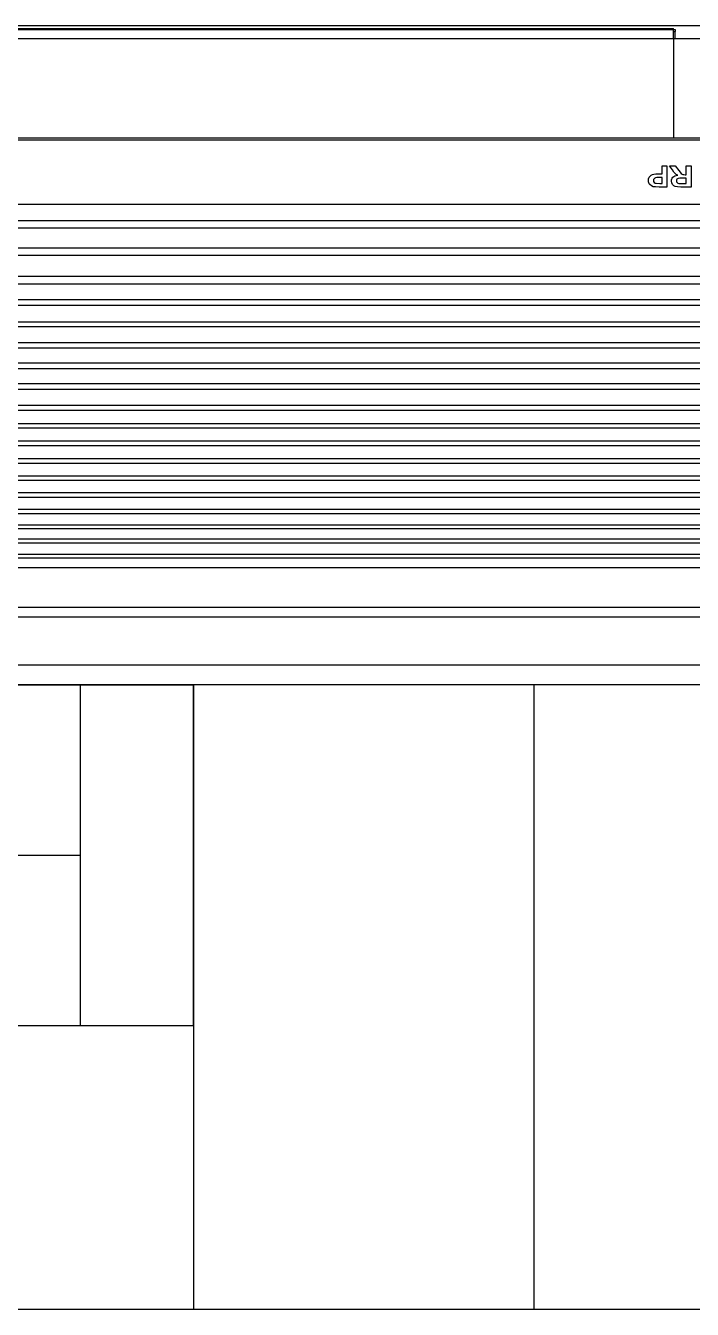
# Model space of a CAD drawing. Header units: inches. Extents: x 16928 to 514628, y -1471 to 241387.
# Drawn here: x 306193 to 306487, y 21031 to 21596 of the extents above; entities that cross this region are included whole.
import ezdxf

# ---------------------------------------------------------------- set-up
doc = ezdxf.new("R2010")
doc.units = ezdxf.units.IN
doc.header["$MEASUREMENT"] = 0
for name, color, linetype in [('Edges', 7, 'Continuous'), ('WALL', 1, 'Continuous'), ('WIN', 9, 'Continuous')]:
    doc.layers.add(name, color=color, linetype=linetype)

# ---------------------------------------------------------------- blocks, each defined once
blk = doc.blocks.new('AW30')
at = {"layer": 'WALL'}
blk.add_lwpolyline([(-2472643.39, -914141.48), (-2472493.39, -914141.48), (-2472493.39, -913866.48), (-2472643.39, -913866.48)], close=True, dxfattribs=at)
at = {"layer": 'WIN', "color": 1}
for p, q in [((-2473243.39, -913866.48), (-2472643.39, -913866.48)), ((-2473193.39, -913941.48), (-2472693.39, -913941.48)), ((-2473218.39, -914016.48), (-2472643.39, -914016.48))]:
    blk.add_line(p, q, dxfattribs=at)
at = {"layer": 'WIN', "color": 2}
blk.add_line((-2473243.39, -914141.48), (-2472643.39, -914141.48), dxfattribs=at)
at = {"layer": 'WIN', "color": 1}
blk.add_lwpolyline([(-2472693.39, -914016.48), (-2472643.39, -914016.48), (-2472643.39, -913866.48), (-2472693.39, -913866.48)], close=True, dxfattribs=at)
blk = doc.blocks.new('air con')
at = {"layer": 'Edges'}
for p, q in [((71.402, 41.898), (152.402, 41.898)), ((71.402, 41.095), (152.402, 41.095)), ((71.402, 39.122), (152.402, 39.122)), ((152.402, 38.724), (71.402, 38.724)), ((152.402, 37.092), (71.402, 37.092)), ((152.402, 36.701), (71.402, 36.701)), ((152.402, 36.542), (71.402, 36.542)), ((152.402, 36.078), (71.402, 36.078)), ((152.402, 35.914), (71.402, 35.914)), ((152.402, 35.493), (71.402, 35.493)), ((152.402, 35.34), (71.402, 35.34)), ((152.402, 34.877), (71.402, 34.877)), ((152.402, 34.709), (71.402, 34.709)), ((152.402, 34.207), (71.402, 34.207)), ((152.402, 34.022), (71.402, 34.022)), ((152.402, 33.51), (71.402, 33.51)), ((152.402, 33.335), (71.402, 33.335)), ((152.402, 32.826), (71.402, 32.826)), ((152.402, 32.625), (71.402, 32.625)), ((152.402, 32.098), (71.402, 32.098)), ((152.402, 31.911), (71.402, 31.911)), ((152.402, 31.378), (71.402, 31.378)), ((152.402, 31.189), (71.402, 31.189)), ((152.402, 30.654), (71.402, 30.654)), ((152.402, 30.439), (71.402, 30.439)), ((152.402, 29.791), (71.402, 29.791)), ((152.402, 29.562), (71.402, 29.562)), ((152.402, 28.935), (71.402, 28.935)), ((152.402, 28.714), (71.402, 28.714)), ((152.402, 28.092), (71.402, 28.092)), ((152.402, 27.871), (71.402, 27.871)), ((152.402, 27.226), (71.402, 27.226)), ((152.402, 27.024), (71.402, 27.024)), ((152.402, 26.349), (71.402, 26.349)), ((152.402, 26.117), (71.402, 26.117)), ((152.402, 25.469), (71.402, 25.469)), ((152.402, 25.162), (71.402, 25.162)), ((152.402, 24.304), (71.402, 24.304)), ((152.402, 24.002), (71.402, 24.002)), ((152.402, 23.184), (71.402, 23.184)), ((152.402, 22.883), (71.402, 22.883)), ((152.402, 22.213), (71.402, 22.213)), ((76.199, 20.639), (76.199, 21.51)), ((76.199, 21.51), (76.616, 21.51)), ((76.552, 21.362), (76.397, 21.362)), ((76.397, 21.362), (76.397, 21.141)), ((76.397, 21.141), (76.544, 21.141)), ((76.544, 21.141), (76.66, 21.144)), ((76.697, 21.359), (76.552, 21.362)), ((76.616, 21.51), (76.752, 21.504)), ((76.66, 21.144), (76.722, 21.152)), ((76.74, 21.347), (76.697, 21.359)), ((76.722, 21.152), (76.754, 21.167)), ((76.772, 21.325), (76.74, 21.347)), ((76.804, 21.034), (76.743, 21.023)), ((76.752, 21.504), (76.845, 21.486)), ((76.754, 21.167), (76.778, 21.189)), ((76.791, 21.294), (76.772, 21.325)), ((76.778, 21.189), (76.793, 21.218)), ((76.798, 21.254), (76.791, 21.294)), ((76.793, 21.218), (76.798, 21.254)), ((76.856, 21.052), (76.804, 21.034)), ((76.845, 21.486), (76.91, 21.454)), ((76.901, 21.075), (76.856, 21.052)), ((76.938, 21.104), (76.901, 21.075)), ((76.91, 21.454), (76.96, 21.403)), ((76.966, 21.138), (76.938, 21.104)), ((76.96, 21.403), (76.992, 21.338)), ((76.986, 21.176), (76.966, 21.138)), ((76.999, 21.219), (76.986, 21.176)), ((76.992, 21.338), (77.003, 21.266)), ((77.003, 21.266), (76.999, 21.219)), ((77.19, 20.639), (77.19, 21.51)), ((77.19, 21.51), (77.508, 21.51)), ((77.388, 21.362), (77.388, 21.115)), ((77.484, 21.362), (77.388, 21.362)), ((77.388, 21.115), (77.497, 21.115)), ((77.627, 21.356), (77.484, 21.362)), ((77.497, 21.115), (77.595, 21.119)), ((77.508, 21.51), (77.658, 21.506)), ((77.595, 21.119), (77.654, 21.129)), ((77.671, 21.343), (77.627, 21.356)), ((77.654, 21.129), (77.689, 21.146)), ((77.658, 21.506), (77.744, 21.497)), ((77.707, 21.318), (77.671, 21.343)), ((77.689, 21.146), (77.716, 21.172)), ((77.731, 21.283), (77.707, 21.318)), ((77.716, 21.172), (77.733, 21.203)), ((77.738, 21.239), (77.731, 21.283)), ((77.733, 21.203), (77.738, 21.239)), ((77.744, 21.497), (77.822, 21.465)), ((77.822, 21.465), (77.886, 21.411)), ((77.873, 21.058), (77.827, 21.021)), ((77.91, 21.107), (77.873, 21.058)), ((77.886, 21.411), (77.911, 21.376)), ((77.935, 21.168), (77.91, 21.107)), ((77.911, 21.376), (77.929, 21.336)), ((77.929, 21.336), (77.939, 21.291)), ((77.943, 21.242), (77.935, 21.168)), ((77.939, 21.291), (77.943, 21.242)), ((76.397, 20.639), (76.199, 20.639)), ((76.437, 21.002), (76.397, 21.002)), ((76.397, 21.002), (76.397, 20.639)), ((76.496, 21), (76.437, 21.002)), ((76.537, 20.993), (76.496, 21)), ((76.568, 20.979), (76.537, 20.993)), ((76.597, 20.956), (76.568, 20.979)), ((76.702, 20.828), (76.597, 20.956)), ((76.845, 20.639), (76.702, 20.828)), ((76.743, 21.023), (76.802, 20.988)), ((76.802, 20.988), (76.849, 20.95)), ((77.082, 20.639), (76.845, 20.639)), ((76.849, 20.95), (76.899, 20.895)), ((76.899, 20.895), (76.962, 20.809)), ((76.962, 20.809), (77.082, 20.639)), ((77.388, 20.639), (77.19, 20.639)), ((77.518, 20.967), (77.388, 20.967)), ((77.388, 20.967), (77.388, 20.639)), ((77.637, 20.97), (77.518, 20.967)), ((77.724, 20.98), (77.637, 20.97)), ((77.776, 20.995), (77.724, 20.98)), ((77.827, 21.021), (77.776, 20.995)), ((152.402, 19.568), (71.402, 19.568)), ((152.402, 19.493), (71.402, 19.493)), ((76.921, 15.42), (76.921, 19.493)), ((76.921, 18.47), (76.921, 18.812)), ((76.921, 18.133), (76.921, 18.47)), ((76.921, 17.803), (76.921, 18.133)), ((76.921, 17.48), (76.921, 17.803)), ((76.921, 17.163), (76.921, 17.48)), ((76.921, 16.853), (76.921, 17.163)), ((76.921, 16.551), (76.921, 16.853)), ((76.921, 16.256), (76.921, 16.551)), ((76.921, 15.969), (76.921, 16.256)), ((76.921, 15.69), (76.921, 15.969)), ((76.855, 15.42), (71.402, 15.42)), ((76.921, 15.42), (76.855, 15.42)), ((76.855, 15.42), (76.855, 15.142)), ((76.921, 15.42), (76.921, 15.69)), ((76.921, 15.42), (76.921, 15.142)), ((146.421, 15.42), (76.921, 15.42)), ((71.402, 14.898), (152.402, 14.898)), ((76.921, 15.142), (76.855, 15.142)), ((76.855, 15.051), (76.855, 15.142)), ((76.921, 15.051), (76.855, 15.051)), ((76.921, 15.142), (76.921, 15.051)), ((146.421, 15.051), (76.921, 15.051)), ((76.921, 15.051), (76.921, 15.012)), ((146.421, 15.012), (76.921, 15.012))]:
    blk.add_line(p, q, dxfattribs=at)

msp = doc.modelspace()

# ---------------------------------------------------------------- linework, layer by layer
at = {"layer": 'WALL'}
msp.add_line((306717.45, 21305.54), (306267.45, 21305.54), dxfattribs=at)
at = {"layer": 'WIN'}
msp.add_line((305092.45, 21030.54), (307892.45, 21030.54), dxfattribs=at)

# ---------------------------------------------------------------- block references
at = {"xscale": 10.74849191040555, "yscale": 10.74849191040555, "zscale": 10.74849191040555, "rotation": 180}
msp.add_blockref('air con', (307305.55, 21755.88), dxfattribs=at)
at = {"layer": 'WIN'}
msp.add_blockref('AW30', (2778910.84, 935172.02), dxfattribs=at)

doc.saveas('drawing.dxf')
